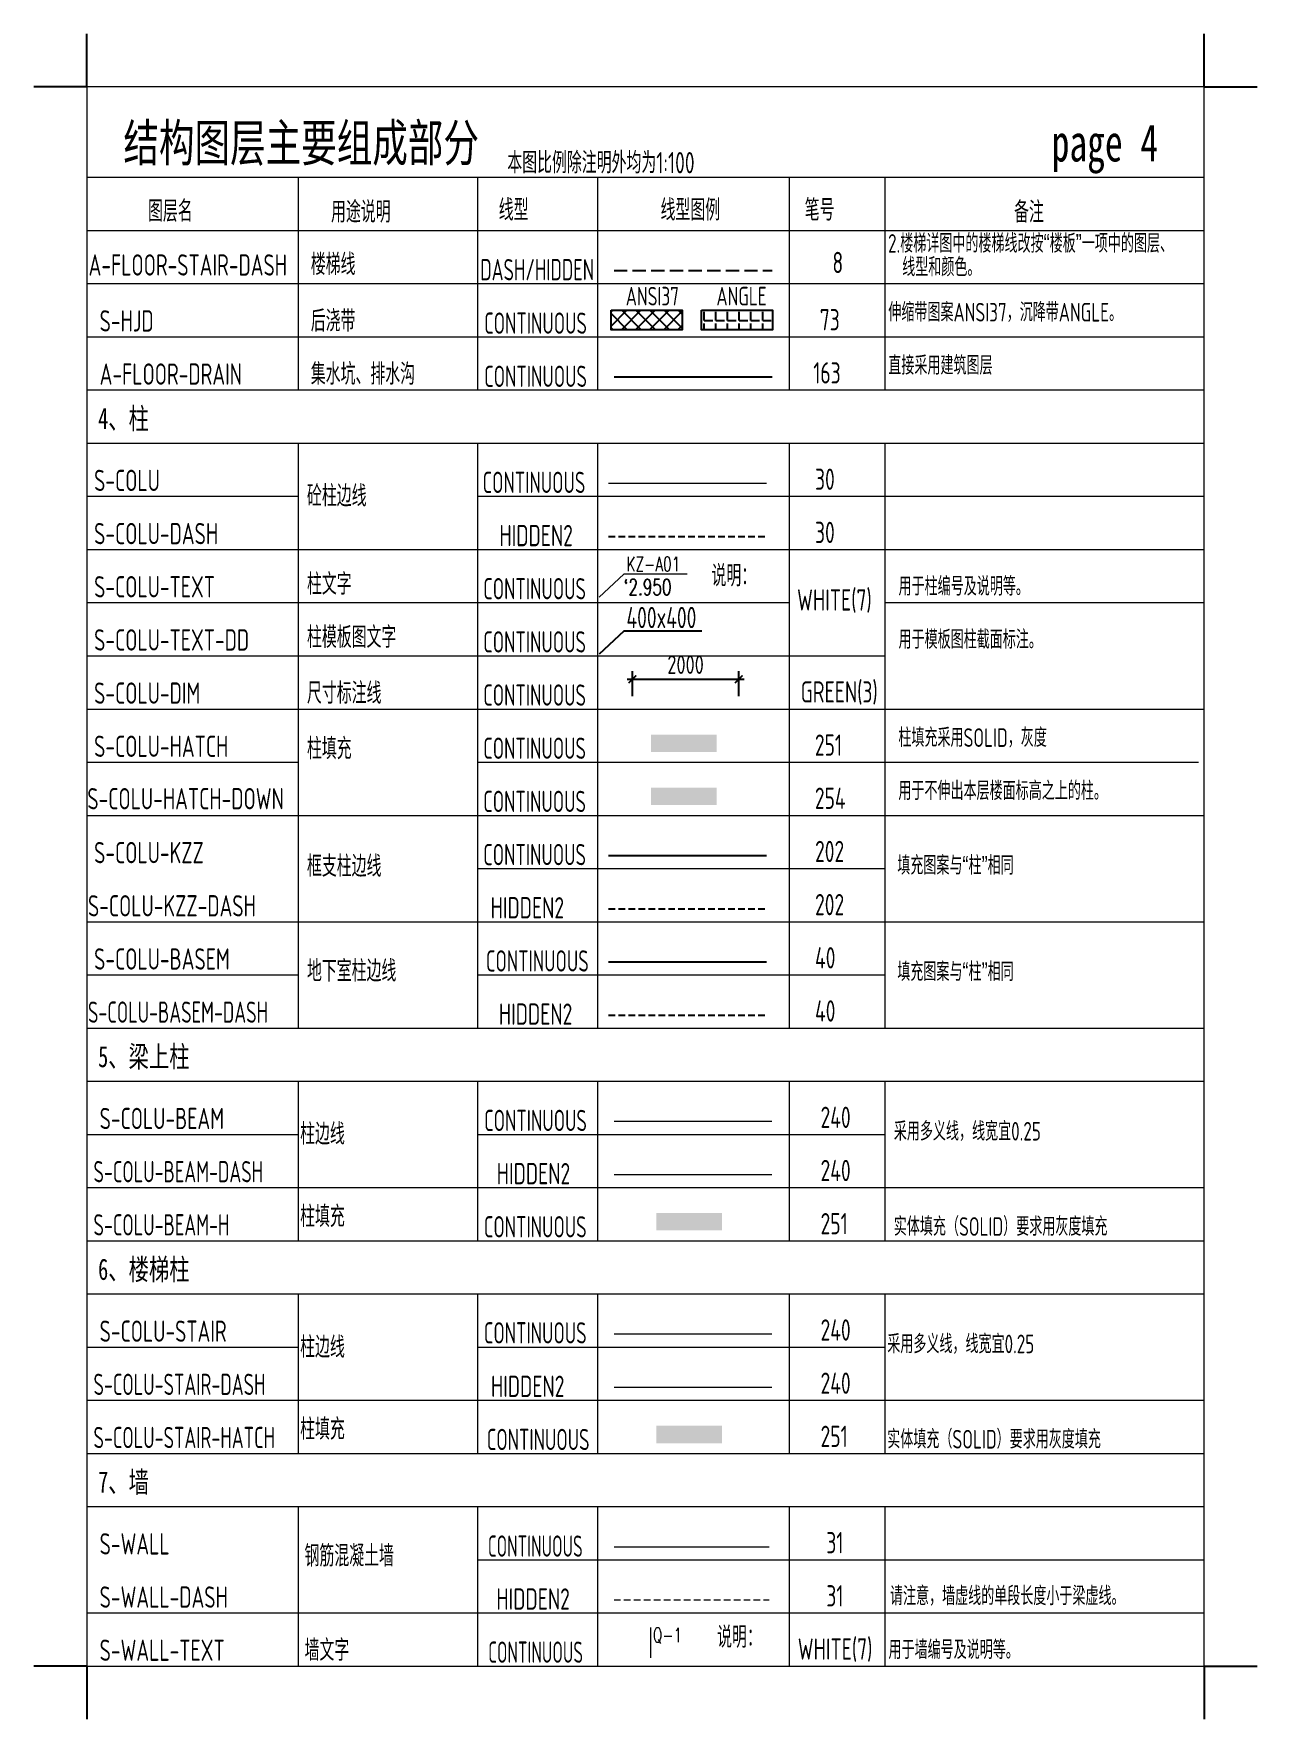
# Model space of a CAD drawing. Header units: millimetres. Extents: x 1089227 to 13101469, y 618865 to 10240562.
# Drawn here: x 2448071 to 2471071, y 5633596 to 5665296 of the extents above; entities that cross this region are included whole.
import ezdxf

# ---------------------------------------------------------------- set-up
doc = ezdxf.new("R2010")
doc.units = ezdxf.units.MM
doc.header["$LTSCALE"] = 1000
doc.header["$PDMODE"] = 3
doc.header["$PDSIZE"] = 200
doc.linetypes.add('DASH', pattern=[0.35, 0.25, -0.1])
doc.linetypes.add('HIDDEN2', pattern=[0.1875, 0.125, -0.0625])
doc.layers.get('0').update_dxf_attribs({"linetype": 'CONTINUOUS'})
doc.layers.get('Defpoints').update_dxf_attribs({"linetype": 'CONTINUOUS'})
for name, color, linetype in [('A-FLOOR-DRAIN', 163, 'CONTINUOUS'), ('A-FLOOR-STAIR-DASH', 8, 'DASH'), ('A-TEXT-DESC', 4, 'CONTINUOUS'), ('S-COLU-BASEM', 40, 'CONTINUOUS'), ('S-COLU-BASEM-DASH', 40, 'HIDDEN2'), ('S-COLU-BEAM', 240, 'CONTINUOUS'), ('S-COLU-BEAM-DASH', 240, 'HIDDEN2'), ('S-COLU-BEAM-H', 251, 'CONTINUOUS'), ('S-COLU-DASH', 30, 'HIDDEN2'), ('S-COLU-HATCH-DOWN', 254, 'CONTINUOUS'), ('S-COLU-KZZ', 202, 'CONTINUOUS'), ('S-COLU-KZZ-DASH', 202, 'HIDDEN2'), ('S-COLU-STAIR', 240, 'CONTINUOUS'), ('S-COLU-STAIR-DASH', 240, 'HIDDEN2'), ('S-COLU-STAIR-HATCH', 251, 'CONTINUOUS'), ('S-COLU-TEXT-DD', 7, 'CONTINUOUS'), ('S-HJD', 73, 'CONTINUOUS')]:
    doc.layers.add(name, color=color, linetype=linetype)
for name, color, linetype, lineweight in [('A-FLOOR-STAIR', 8, 'CONTINUOUS', 0), ('S-COLU', 30, 'CONTINUOUS', 0), ('S-COLU-DIM', 3, 'CONTINUOUS', 0), ('S-COLU-HATCH', 251, 'CONTINUOUS', 0), ('S-COLU-TEXT', 7, 'CONTINUOUS', 0), ('S-TABLE', 113, 'CONTINUOUS', 0), ('S-TEXT', 32, 'CONTINUOUS', 0), ('S-WALL', 31, 'CONTINUOUS', 0), ('S-WALL-DASH', 31, 'HIDDEN2', 0), ('S-WALL-TEXT', 7, 'CONTINUOUS', 0)]:
    doc.layers.add(name, color=color, linetype=linetype, lineweight=lineweight)
doc.styles.add('HT', font='simhei.ttf', dxfattribs={"width": 0.7})
doc.styles.add('rom', font='romand.shx', dxfattribs={"width": 0.7})
doc.styles.add('sim1', font='simplex1.shx', dxfattribs={"width": 0.7})
doc.styles.add('SZAD_HT', font='simhei.ttf')
doc.styles.add('TSSD_Dimension', font='tssdeng.shx', dxfattribs={"width": 0.75, "bigfont": 'Hztxt.shx'})
doc.styles.add('TSSD_Norm', font='Tssdeng.shx', dxfattribs={"width": 0.7, "bigfont": 'hztxt.shx'})
doc.dimstyles.new('TSSD_100_100', dxfattribs={"dimtxt": 350, "dimasz": 100, "dimexe": 150, "dimexo": 250, "dimgap": 100, "dimtad": 1, "dimdec": 0, "dimzin": 0, "dimdsep": 46, "dimtxsty": 'TSSD_Dimension', "dimblk": 'ARCHTICK', "dimblk1": 'ARCHTICK', "dimblk2": 'ARCHTICK', "dimcen": 0, "dimdle": 100, "dimclrt": 7, "dimadec": 0, "dimazin": 0, "dimtfac": 1, "dimtdec": 0, "dimtix": 1, "dimtmove": 2, "dimatfit": 3, "dimfxl": 0, "dimtolj": 1, "dimtzin": 0, "dimarcsym": 0})

# ---------------------------------------------------------------- blocks, each defined once
blk = doc.blocks.new('_ArchTick')
at = {"color": 0, "linetype": 'ByBlock', "const_width": 0.3}
blk.add_lwpolyline([(-0.71, -0.71), (0.71, 0.71)], dxfattribs=at)
blk = doc.blocks.new('*D359')
at = {"layer": 'Defpoints', "color": 0, "transparency": 16777216}
for p in [(2461325, 5653156), (2459325, 5652588), (2461325, 5652588)]:
    blk.add_point(p, dxfattribs=at)
at = {"layer": 'S-COLU-DIM', "color": 0, "lineweight": -2, "transparency": 16777216}
for p, q in [((2459225, 5653156), (2461425, 5653156)), ((2459325, 5652838), (2459325, 5653306)), ((2461325, 5652838), (2461325, 5653306))]:
    blk.add_line(p, q, dxfattribs=at)
at = {"layer": 'S-COLU-DIM', "color": 0, "lineweight": -2, "transparency": 16777216, "xscale": 100, "yscale": 100, "zscale": 100, "rotation": 180}
blk.add_blockref('_ArchTick', (2459325, 5653156), dxfattribs=at)
at = {"layer": 'S-COLU-DIM', "color": 0, "lineweight": -2, "transparency": 16777216, "xscale": 100, "yscale": 100, "zscale": 100}
blk.add_blockref('_ArchTick', (2461325, 5653156), dxfattribs=at)
at = {"layer": 'S-COLU-DIM', "color": 7, "transparency": 16777216, "insert": (2460325, 5653431), "char_height": 350, "attachment_point": 5, "style": 'TSSD_Dimension'}
blk.add_mtext('\\A1;2000', dxfattribs=at)

msp = doc.modelspace()

# ---------------------------------------------------------------- hatches: boundary and pattern name
at = {"layer": 'S-COLU-BEAM-H'}
msp.add_hatch(color=256, dxfattribs=at).paths.add_polyline_path([(2459776.444, 5642788.872), (2461010.132, 5642788.872), (2461010.132, 5643116.688), (2459776.444, 5643116.688)])
at = {"layer": 'S-COLU-HATCH'}
msp.add_hatch(color=256, dxfattribs=at).paths.add_polyline_path([(2459672.607, 5651788.872), (2460906.295, 5651788.872), (2460906.295, 5652116.688), (2459672.607, 5652116.688)])
at = {"layer": 'S-COLU-HATCH-DOWN'}
msp.add_hatch(color=256, dxfattribs=at).paths.add_polyline_path([(2459672.607, 5650788.872), (2460906.295, 5650788.872), (2460906.295, 5651116.688), (2459672.607, 5651116.688)])
at = {"layer": 'S-COLU-STAIR-HATCH'}
msp.add_hatch(color=256, dxfattribs=at).paths.add_polyline_path([(2459776.444, 5638788.872), (2461010.132, 5638788.872), (2461010.132, 5639116.688), (2459776.444, 5639116.688)])
at = {"layer": 'S-HJD'}
h = msp.add_hatch(dxfattribs=at)
h.set_pattern_fill('ANSI37', color=256, scale=1500, style=0)
h.set_pattern_definition([(45, (2398847.73, 5606882.64), (-132.5825, 132.5825), []), (135, (2398847.73, 5606882.64), (-132.5825, -132.5825), [])])
h.paths.add_polyline_path([(2458922.981, 5660096.956), (2458922.981, 5659728.895), (2460261.255, 5659728.895), (2460261.255, 5660096.956)])
h = msp.add_hatch(dxfattribs=at)
h.set_pattern_fill('ANGLE', color=256, scale=800, style=0)
h.set_pattern_definition([(0, (2398854.14, 5606883.34), (0, 220), [160, -60]), (90, (2398854.14, 5606883.34), (-220, 1e-14), [160, -60])])
h.paths.add_polyline_path([(2460622.422, 5660097.654), (2460622.422, 5659729.592), (2461960.696, 5659729.592), (2461960.696, 5660097.654)])

# ---------------------------------------------------------------- linework, layer by layer
at = {"layer": 'A-FLOOR-DRAIN'}
msp.add_line((2458979.488, 5658840.675), (2461950.789, 5658840.675), dxfattribs=at)
at = {"layer": 'A-FLOOR-STAIR-DASH'}
msp.add_line((2458979.488, 5660840.675), (2461950.789, 5660840.675), dxfattribs=at)
at = {"layer": 'Defpoints', "color": 0}
for points in [[(2449071.374, 5664296.27), (2449071.374, 5665296.27)], [(2470071.374, 5664296.27), (2470071.374, 5665296.27)], [(2449071.374, 5664296.27), (2448071.374, 5664296.27)], [(2470071.374, 5664296.27), (2471071.374, 5664296.27)], [(2449071.374, 5634596.27), (2448071.374, 5634596.27)], [(2449071.374, 5634596.27), (2449071.374, 5633596.27)], [(2470071.374, 5634596.27), (2470071.374, 5633596.27)], [(2470071.374, 5634596.27), (2471071.374, 5634596.27)]]:
    msp.add_lwpolyline(points, dxfattribs=at)
at = {"layer": 'S-COLU'}
msp.add_line((2458875.651, 5656840.675), (2461846.952, 5656840.675), dxfattribs=at)
at = {"layer": 'S-COLU-BASEM'}
msp.add_line((2458875.651, 5647840.675), (2461846.952, 5647840.675), dxfattribs=at)
at = {"layer": 'S-COLU-BASEM-DASH'}
msp.add_line((2458875.651, 5646840.675), (2461846.952, 5646840.675), dxfattribs=at)
at = {"layer": 'S-COLU-BEAM', "const_width": 25}
msp.add_lwpolyline([(2458979.488, 5644840.675), (2461950.789, 5644840.675)], dxfattribs=at)
at = {"layer": 'S-COLU-BEAM-DASH', "const_width": 25}
msp.add_lwpolyline([(2458979.488, 5643840.675), (2461950.789, 5643840.675)], dxfattribs=at)
at = {"layer": 'S-COLU-DASH'}
msp.add_line((2458875.651, 5655840.675), (2461846.952, 5655840.675), dxfattribs=at)
at = {"layer": 'S-COLU-KZZ'}
msp.add_line((2458875.651, 5649840.675), (2461846.952, 5649840.675), dxfattribs=at)
at = {"layer": 'S-COLU-KZZ-DASH'}
msp.add_line((2458875.651, 5648840.675), (2461846.952, 5648840.675), dxfattribs=at)
at = {"layer": 'S-COLU-STAIR', "const_width": 25}
msp.add_lwpolyline([(2458979.488, 5640840.675), (2461950.789, 5640840.675)], dxfattribs=at)
at = {"layer": 'S-COLU-STAIR-DASH', "const_width": 25}
msp.add_lwpolyline([(2458979.488, 5639840.675), (2461950.789, 5639840.675)], dxfattribs=at)
at = {"layer": 'S-COLU-TEXT'}
msp.add_lwpolyline([(2460354.817, 5655129.909), (2459165.257, 5655129.909), (2458702.019, 5654699.664)], dxfattribs=at)
at = {"layer": 'S-COLU-TEXT-DD'}
msp.add_lwpolyline([(2460628.384, 5654059.277), (2459165.257, 5654059.277), (2458702.019, 5653629.032)], dxfattribs=at)
at = {"layer": 'S-HJD'}
for points in [[(2458922.981, 5660096.956), (2460261.255, 5660096.956), (2460261.255, 5659728.895), (2458922.981, 5659728.895)], [(2460622.422, 5660097.654), (2461960.696, 5660097.654), (2461960.696, 5659729.592), (2460622.422, 5659729.592)]]:
    msp.add_lwpolyline(points, close=True, dxfattribs=at)
at = {"layer": 'S-TABLE'}
for p, q in [((2449071.374, 5641596.27), (2470071.374, 5641596.27)), ((2449071.374, 5640596.27), (2453044.924, 5640596.27)), ((2456411.374, 5640596.27), (2464071.374, 5640596.27)), ((2449071.374, 5639596.27), (2470071.374, 5639596.27)), ((2449071.374, 5638596.27), (2470071.374, 5638596.27)), ((2449071.374, 5637596.27), (2470071.374, 5637596.27))]:
    msp.add_line(p, q, dxfattribs=at)
msp.add_lwpolyline([(2470071.374, 5634596.27), (2470071.374, 5664296.27), (2449071.374, 5664296.27), (2449071.374, 5634596.27)], close=True, dxfattribs=at)
for points in [[(2449071.374, 5662596.27), (2470071.374, 5662596.27)], [(2453044.924, 5662596.27), (2453044.924, 5658596.27)], [(2456411.374, 5662596.27), (2456411.374, 5658596.27)], [(2458671.374, 5662596.27), (2458671.374, 5658596.27)], [(2462271.374, 5662596.27), (2462271.374, 5658596.27)], [(2464071.374, 5662596.27), (2464071.374, 5658596.27)], [(2449071.374, 5661596.27), (2470071.374, 5661596.27)], [(2449071.374, 5660596.27), (2470071.374, 5660596.27)], [(2449071.374, 5659596.27), (2470071.374, 5659596.27)], [(2449071.374, 5658596.27), (2470071.374, 5658596.27)], [(2449071.374, 5657596.27), (2470071.374, 5657596.27)], [(2453044.924, 5657596.27), (2453044.924, 5646596.27)], [(2456411.374, 5657596.27), (2456411.374, 5646596.27)], [(2458671.374, 5657596.27), (2458671.374, 5646596.27)], [(2462271.374, 5657596.27), (2462271.374, 5646596.27)], [(2464071.374, 5657596.27), (2464071.374, 5646596.27)], [(2449071.374, 5656596.27), (2453044.924, 5656596.27)], [(2456411.374, 5656596.27), (2469967.537, 5656596.27)], [(2456871.374, 5656596.27), (2470071.374, 5656596.27)], [(2449071.374, 5655596.27), (2470071.374, 5655596.27)], [(2449071.374, 5654596.27), (2462271.374, 5654596.27)], [(2458567.537, 5654596.27), (2462271.374, 5654596.27)], [(2464071.374, 5654596.27), (2470071.374, 5654596.27)], [(2464071.374, 5654596.27), (2469967.537, 5654596.27)], [(2449071.374, 5653596.27), (2464071.374, 5653596.27)], [(2452871.374, 5653596.27), (2464071.374, 5653596.27)], [(2449071.374, 5652596.27), (2470071.374, 5652596.27)], [(2449071.374, 5651596.27), (2453044.924, 5651596.27)], [(2456411.374, 5651596.27), (2469967.537, 5651596.27)], [(2456871.374, 5651596.27), (2464071.374, 5651596.27)], [(2456871.374, 5651596.27), (2464071.374, 5651596.27)], [(2449071.374, 5650596.27), (2470071.374, 5650596.27)], [(2456411.374, 5649596.27), (2463967.537, 5649596.27)], [(2456871.374, 5649596.27), (2464071.374, 5649596.27)], [(2456871.374, 5649596.27), (2464071.374, 5649596.27)], [(2456871.374, 5649596.27), (2463967.537, 5649596.27)], [(2449071.374, 5648596.27), (2470071.374, 5648596.27)], [(2449071.374, 5647596.27), (2453044.924, 5647596.27)], [(2456411.374, 5647596.27), (2463967.537, 5647596.27)], [(2456871.374, 5647596.27), (2464071.374, 5647596.27)], [(2456871.374, 5647596.27), (2463967.537, 5647596.27)], [(2449071.374, 5646596.27), (2470071.374, 5646596.27)], [(2452871.374, 5646596.27), (2464071.374, 5646596.27)], [(2449071.374, 5645596.27), (2470071.374, 5645596.27)], [(2453044.924, 5645596.27), (2453044.924, 5642596.27)], [(2456411.374, 5645596.27), (2456411.374, 5642596.27)], [(2458671.374, 5645596.27), (2458671.374, 5642596.27)], [(2462271.374, 5645596.27), (2462271.374, 5642596.27)], [(2464071.374, 5645596.27), (2464071.374, 5642596.27)], [(2449071.374, 5644596.27), (2453044.924, 5644596.27)], [(2456411.374, 5644596.27), (2464071.374, 5644596.27)], [(2456871.374, 5644596.27), (2464071.374, 5644596.27)], [(2456871.374, 5644596.27), (2464071.374, 5644596.27)], [(2449071.374, 5643596.27), (2470071.374, 5643596.27)], [(2449071.374, 5642596.27), (2470071.374, 5642596.27)], [(2453044.924, 5641596.27), (2453044.924, 5638596.27)], [(2456411.374, 5641596.27), (2456411.374, 5638596.27)], [(2458671.374, 5641596.27), (2458671.374, 5638596.27)], [(2462271.374, 5641596.27), (2462271.374, 5638596.27)], [(2464071.374, 5641596.27), (2464071.374, 5638596.27)], [(2453044.924, 5637596.27), (2453044.924, 5634596.27)], [(2456411.374, 5637596.27), (2456411.374, 5634596.27)], [(2458671.374, 5637596.27), (2458671.374, 5634596.27)], [(2462271.374, 5637596.27), (2462271.374, 5634596.27)], [(2464071.374, 5637596.27), (2464071.374, 5634596.27)], [(2456411.374, 5636596.27), (2470071.374, 5636596.27)], [(2449071.374, 5635596.27), (2470071.374, 5635596.27)], [(2449071.374, 5634596.27), (2470071.374, 5634596.27)]]:
    msp.add_lwpolyline(points, dxfattribs=at)
at = {"layer": 'S-WALL'}
msp.add_lwpolyline([(2458979.488, 5636840.675), (2461895.799, 5636840.675)], dxfattribs=at)
at = {"layer": 'S-WALL-DASH'}
msp.add_lwpolyline([(2458979.488, 5635840.675), (2461895.799, 5635840.675)], dxfattribs=at)
at = {"layer": 'S-WALL-TEXT'}
msp.add_line((2459663.411, 5635322.305), (2459663.411, 5634748.975), dxfattribs=at)

# ---------------------------------------------------------------- texts
at = {"layer": 'A-FLOOR-DRAIN', "style": 'TSSD_Norm'}
for s, width, p in [('A-FLOOR-DRAIN', 0.7, (2449310.345, 5658695.234)), ('集水坑、排水沟', 0.7, (2453279.413, 5658695.234)), ('163', 0.7, (2462725.124, 5658717.598)), ('CONTINUOUS', 0.65, (2456539.742, 5658652.764))]:
    msp.add_text(s, height=400, dxfattribs=dict(at, width=width)).set_placement(p)
at = {"layer": 'A-FLOOR-STAIR', "style": 'TSSD_Norm', "width": 0.7}
for s, p in [('楼梯线', (2453279.613, 5660758.478)), ('8', (2463085.53, 5660793.769))]:
    msp.add_text(s, height=400, dxfattribs=at).set_placement(p)
at = {"layer": 'A-FLOOR-STAIR-DASH', "style": 'TSSD_Norm'}
for s, width, p in [('A-FLOOR-STAIR-DASH', 0.7, (2449102.13, 5660747.233)), ('DASH/HIDDEN', 0.65, (2456465.723, 5660658.452))]:
    msp.add_text(s, height=400, dxfattribs=dict(at, width=width)).set_placement(p)
at = {"layer": 'A-TEXT-DESC', "color": 10, "style": 'SZAD_HT', "width": 0.7}
for s, p in [('4、柱', (2449281.848, 5657860.024)), ('5、梁上柱', (2449281.848, 5645860.024)), ('6、楼梯柱', (2449281.848, 5641860.024)), ('7、墙', (2449281.848, 5637860.024))]:
    msp.add_text(s, height=400, dxfattribs=at).set_placement(p)
at = {"layer": 'S-COLU', "style": 'TSSD_Norm'}
for s, width, p in [('S-COLU', 0.7, (2449206.508, 5656695.234)), ('CONTINUOUS', 0.65, (2456509.919, 5656658.452)), ('30', 0.7, (2462758.364, 5656717.598)), ('砼柱边线', 0.7, (2453207.824, 5656404.648))]:
    msp.add_text(s, height=400, dxfattribs=dict(at, width=width)).set_placement(p)
at = {"layer": 'S-COLU-BASEM', "style": 'TSSD_Norm'}
for s, width, p in [('S-COLU-BASEM', 0.7, (2449206.508, 5647695.234)), ('CONTINUOUS', 0.65, (2456573.507, 5647658.452)), ('40', 0.7, (2462758.364, 5647717.598)), ('地下室柱边线', 0.7, (2453207.824, 5647470.31))]:
    msp.add_text(s, height=400, dxfattribs=dict(at, width=width)).set_placement(p)
at = {"layer": 'S-COLU-BASEM-DASH', "style": 'TSSD_Norm'}
for s, width, p in [('S-COLU-BASEM-DASH', 0.65, (2449090.843, 5646695.234)), ('HIDDEN2', 0.7, (2456814.466, 5646658.452)), ('40', 0.7, (2462758.364, 5646717.598))]:
    msp.add_text(s, height=400, dxfattribs=dict(at, width=width)).set_placement(p)
at = {"layer": 'S-COLU-BEAM', "style": 'TSSD_Norm'}
for s, width, p in [('S-COLU-BEAM', 0.7, (2449310.345, 5644695.234)), ('柱边线', 0.7, (2453079.413, 5644404.091)), ('CONTINUOUS', 0.65, (2456538.824, 5644658.452)), ('240', 0.7, (2462862.201, 5644717.598))]:
    msp.add_text(s, height=400, dxfattribs=dict(at, width=width)).set_placement(p)
at = {"layer": 'S-COLU-BEAM-DASH', "style": 'TSSD_Norm'}
for s, width, p in [('S-COLU-BEAM-DASH', 0.65, (2449194.68, 5643695.234)), ('HIDDEN2', 0.7, (2456774.557, 5643658.452)), ('240', 0.7, (2462862.201, 5643717.598))]:
    msp.add_text(s, height=400, dxfattribs=dict(at, width=width)).set_placement(p)
at = {"layer": 'S-COLU-BEAM-H', "style": 'TSSD_Norm'}
for s, width, p in [('柱填充', 0.7, (2453079.413, 5642853.509)), ('S-COLU-BEAM-H', 0.65, (2449194.68, 5642695.234)), ('CONTINUOUS', 0.65, (2456533.653, 5642658.452)), ('251', 0.7, (2462862.201, 5642717.598))]:
    msp.add_text(s, height=400, dxfattribs=dict(at, width=width)).set_placement(p)
at = {"layer": 'S-COLU-DASH', "style": 'TSSD_Norm', "width": 0.7}
for s, p in [('S-COLU-DASH', (2449206.508, 5655695.234)), ('HIDDEN2', (2456825.022, 5655658.452)), ('30', (2462758.364, 5655717.598))]:
    msp.add_text(s, height=400, dxfattribs=at).set_placement(p)
at = {"layer": 'S-COLU-DIM', "style": 'TSSD_Norm'}
for s, width, p in [('S-COLU-DIM', 0.7, (2449206.508, 5652695.234)), ('尺寸标注线', 0.7, (2453207.824, 5652695.234)), ('GREEN(3)', 0.7, (2462489.477, 5652717.598)), ('CONTINUOUS', 0.65, (2456521.573, 5652658.452))]:
    msp.add_text(s, height=400, dxfattribs=dict(at, width=width)).set_placement(p)
at = {"layer": 'S-COLU-HATCH', "style": 'TSSD_Norm'}
for s, width, p in [('251', 0.7, (2462755.144, 5651717.598)), ('S-COLU-HATCH', 0.7, (2449206.508, 5651695.234)), ('柱填充', 0.7, (2453207.824, 5651651.07)), ('CONTINUOUS', 0.65, (2456521.573, 5651658.452))]:
    msp.add_text(s, height=400, dxfattribs=dict(at, width=width)).set_placement(p)
at = {"layer": 'S-COLU-HATCH-DOWN', "style": 'TSSD_Norm'}
for s, width, p in [('S-COLU-HATCH-DOWN', 0.7, (2449079.635, 5650709.323)), ('CONTINUOUS', 0.65, (2456521.573, 5650658.452)), ('254', 0.7, (2462755.144, 5650717.598))]:
    msp.add_text(s, height=400, dxfattribs=dict(at, width=width)).set_placement(p)
at = {"layer": 'S-COLU-KZZ', "style": 'TSSD_Norm'}
for s, width, p in [('S-COLU-KZZ', 0.7, (2449206.508, 5649695.234)), ('CONTINUOUS', 0.65, (2456521.573, 5649658.452)), ('202', 0.7, (2462758.364, 5649717.598)), ('框支柱边线', 0.7, (2453207.824, 5649440.623))]:
    msp.add_text(s, height=400, dxfattribs=dict(at, width=width)).set_placement(p)
at = {"layer": 'S-COLU-KZZ-DASH', "style": 'TSSD_Norm', "width": 0.7}
for s, p in [('S-COLU-KZZ-DASH', (2449090.843, 5648695.234)), ('HIDDEN2', (2456659.753, 5648658.452)), ('202', (2462758.364, 5648717.598))]:
    msp.add_text(s, height=400, dxfattribs=at).set_placement(p)
at = {"layer": 'S-COLU-STAIR', "style": 'TSSD_Norm'}
for s, width, p in [('S-COLU-STAIR', 0.7, (2449310.345, 5640695.234)), ('CONTINUOUS', 0.65, (2456533.621, 5640663.537)), ('240', 0.7, (2462862.201, 5640717.598)), ('柱边线', 0.7, (2453079.413, 5640396.449))]:
    msp.add_text(s, height=400, dxfattribs=dict(at, width=width)).set_placement(p)
at = {"layer": 'S-COLU-STAIR-DASH', "style": 'TSSD_Norm'}
for s, width, p in [('S-COLU-STAIR-DASH', 0.65, (2449194.68, 5639695.234)), ('240', 0.7, (2462862.201, 5639717.598)), ('HIDDEN2', 0.7, (2456666.011, 5639658.452))]:
    msp.add_text(s, height=400, dxfattribs=dict(at, width=width)).set_placement(p)
at = {"layer": 'S-COLU-STAIR-HATCH', "style": 'TSSD_Norm'}
for s, width, p in [('柱填充', 0.7, (2453079.413, 5638853.509)), ('251', 0.7, (2462862.201, 5638717.598)), ('S-COLU-STAIR-HATCH', 0.65, (2449194.68, 5638695.234)), ('CONTINUOUS', 0.65, (2456588.652, 5638658.452))]:
    msp.add_text(s, height=400, dxfattribs=dict(at, width=width)).set_placement(p)
at = {"layer": 'S-COLU-TEXT'}
for s, height, style, width, p in [('KZ-A01', 270, 'rom', 0.7, (2459213.152, 5655187.545)), ('说明：', 400, 'TSSD_Norm', 0.7, (2460811.542, 5654902.781)), ('S-COLU-TEXT', 400, 'TSSD_Norm', 0.7, (2449206.508, 5654695.234)), ('柱文字', 400, 'TSSD_Norm', 0.7, (2453207.824, 5654745.959)), ('CONTINUOUS', 400, 'TSSD_Norm', 0.65, (2456521.573, 5654658.452)), ('`2.950', 300, 'sim1', 0.7, (2459160.763, 5654740.195)), ('WHITE(7)', 400, 'TSSD_Norm', 0.7, (2462420.604, 5654447.019))]:
    msp.add_text(s, height=height, dxfattribs=dict(at, style=style, width=width)).set_placement(p)
at = {"layer": 'S-COLU-TEXT-DD', "style": 'TSSD_Norm'}
for s, width, p in [('400x400', 0.7, (2459213.152, 5654116.913)), ('S-COLU-TEXT-DD', 0.7, (2449206.508, 5653695.234)), ('柱模板图文字', 0.7, (2453207.824, 5653745.959)), ('CONTINUOUS', 0.65, (2456521.573, 5653658.452))]:
    msp.add_text(s, height=400, dxfattribs=dict(at, width=width)).set_placement(p)
at = {"layer": 'S-HJD', "style": 'TSSD_Norm'}
for s, width, p in [('S-HJD', 0.7, (2449310.345, 5659695.234)), ('后浇带', 0.7, (2453279.413, 5659695.234)), ('CONTINUOUS', 0.65, (2456539.742, 5659652.764)), ('73', 0.7, (2462847.525, 5659717.598))]:
    msp.add_text(s, height=400, dxfattribs=dict(at, width=width)).set_placement(p)
at = {"layer": 'S-TEXT', "color": 4, "width": 0.7}
for s, height, style, p in [('结构图层主要组成部分', 700, 'HT', (2449757.425, 5662894.581)), ('page 4', 700, 'HT', (2467207.246, 5662894.581)), ('本图比例除注明外均为1:100', 400, 'TSSD_Norm', (2456973.835, 5662670.813)), ('图层名', 400, 'TSSD_Norm', (2450219.967, 5661758.529)), ('用途说明', 400, 'TSSD_Norm', (2453659.929, 5661744.66)), ('线型', 400, 'TSSD_Norm', (2456812.292, 5661781.865)), ('线型图例', 400, 'TSSD_Norm', (2459854.407, 5661781.865)), ('笔号', 400, 'TSSD_Norm', (2462565.148, 5661781.865)), ('备注', 400, 'TSSD_Norm', (2466499.499, 5661742.157)), ('2.楼梯详图中的楼梯线改按“楼板”一项中的图层、', 350, 'TSSD_Norm', (2464131.462, 5661177.587)), ('线型和颜色。', 350, 'TSSD_Norm', (2464397.477, 5660733.924)), ('ANSI37', 350, 'TSSD_Norm', (2459200.304, 5660185.589)), ('ANGLE', 350, 'TSSD_Norm', (2460904.462, 5660185.589)), ('伸缩带图案ANSI37，沉降带ANGLE。', 350, 'TSSD_Norm', (2464136.351, 5659883.61)), ('直接采用建筑图层', 350, 'TSSD_Norm', (2464136.351, 5658883.61)), ('用于柱编号及说明等。', 350, 'TSSD_Norm', (2464328.355, 5654729.148)), ('用于模板图柱截面标注。', 350, 'TSSD_Norm', (2464328.355, 5653729.148)), ('柱填充采用SOLID，灰度', 350, 'TSSD_Norm', (2464325.134, 5651883.61)), ('用于不伸出本层楼面标高之上的柱。', 350, 'TSSD_Norm', (2464325.134, 5650883.61)), ('填充图案与“柱”相同', 350, 'TSSD_Norm', (2464304.956, 5649480.279)), ('填充图案与“柱”相同', 350, 'TSSD_Norm', (2464304.956, 5647480.279)), ('采用多义线，线宽宜0.25', 350, 'TSSD_Norm', (2464239.581, 5644480.279)), ('实体填充（SOLID）要求用灰度填充', 350, 'TSSD_Norm', (2464239.581, 5642688.49)), ('采用多义线，线宽宜0.25', 350, 'TSSD_Norm', (2464116.173, 5640480.279)), ('实体填充（SOLID）要求用灰度填充', 350, 'TSSD_Norm', (2464116.173, 5638688.49)), ('请注意，墙虚线的单段长度小于梁虚线。', 350, 'TSSD_Norm', (2464166.63, 5635741.795)), ('用于墙编号及说明等。', 350, 'TSSD_Norm', (2464139.572, 5634729.148))]:
    msp.add_text(s, height=height, dxfattribs=dict(at, style=style)).set_placement(p)
at = {"layer": 'S-WALL', "style": 'TSSD_Norm'}
for s, width, p in [('S-WALL', 0.7, (2449310.345, 5636695.234)), ('钢筋混凝土墙', 0.7, (2453162.293, 5636468.828)), ('CONTINUOUS', 0.6, (2456608.713, 5636653.254)), ('31', 0.7, (2462971.036, 5636717.598)), ('S-WALL-DASH', 0.7, (2449310.345, 5635695.234)), ('HIDDEN2', 0.7, (2456767.529, 5635658.452)), ('31', 0.7, (2462971.036, 5635717.598))]:
    msp.add_text(s, height=400, dxfattribs=dict(at, width=width)).set_placement(p)
at = {"layer": 'S-WALL-TEXT'}
for s, height, style, width, p in [('Q-1', 270, 'rom', 0.7, (2459710.023, 5635046.315)), ('说明：', 400, 'TSSD_Norm', 0.7, (2460917.564, 5634941.863)), ('S-WALL-TEXT', 400, 'TSSD_Norm', 0.7, (2449310.345, 5634695.234)), ('墙文字', 400, 'TSSD_Norm', 0.7, (2453162.293, 5634695.234)), ('CONTINUOUS', 400, 'TSSD_Norm', 0.6, (2456614.735, 5634658.452)), ('WHITE(7)', 400, 'TSSD_Norm', 0.7, (2462433.229, 5634717.598))]:
    msp.add_text(s, height=height, dxfattribs=dict(at, style=style, width=width)).set_placement(p)

# ---------------------------------------------------------------- dimensions: what is measured, and where the dimension line sits
at = {"layer": 'S-COLU-DIM'}
dim = msp.add_linear_dim(base=(2461324.941, 5653156.374), p1=(2459324.941, 5652587.778), p2=(2461324.941, 5652587.778), dimstyle='TSSD_100_100', dxfattribs=at)
dim.commit()
dim.dimension.update_dxf_attribs({"geometry": '*D359', "text_midpoint": (2460324.941, 5653431.374)})

doc.saveas('drawing.dxf')
